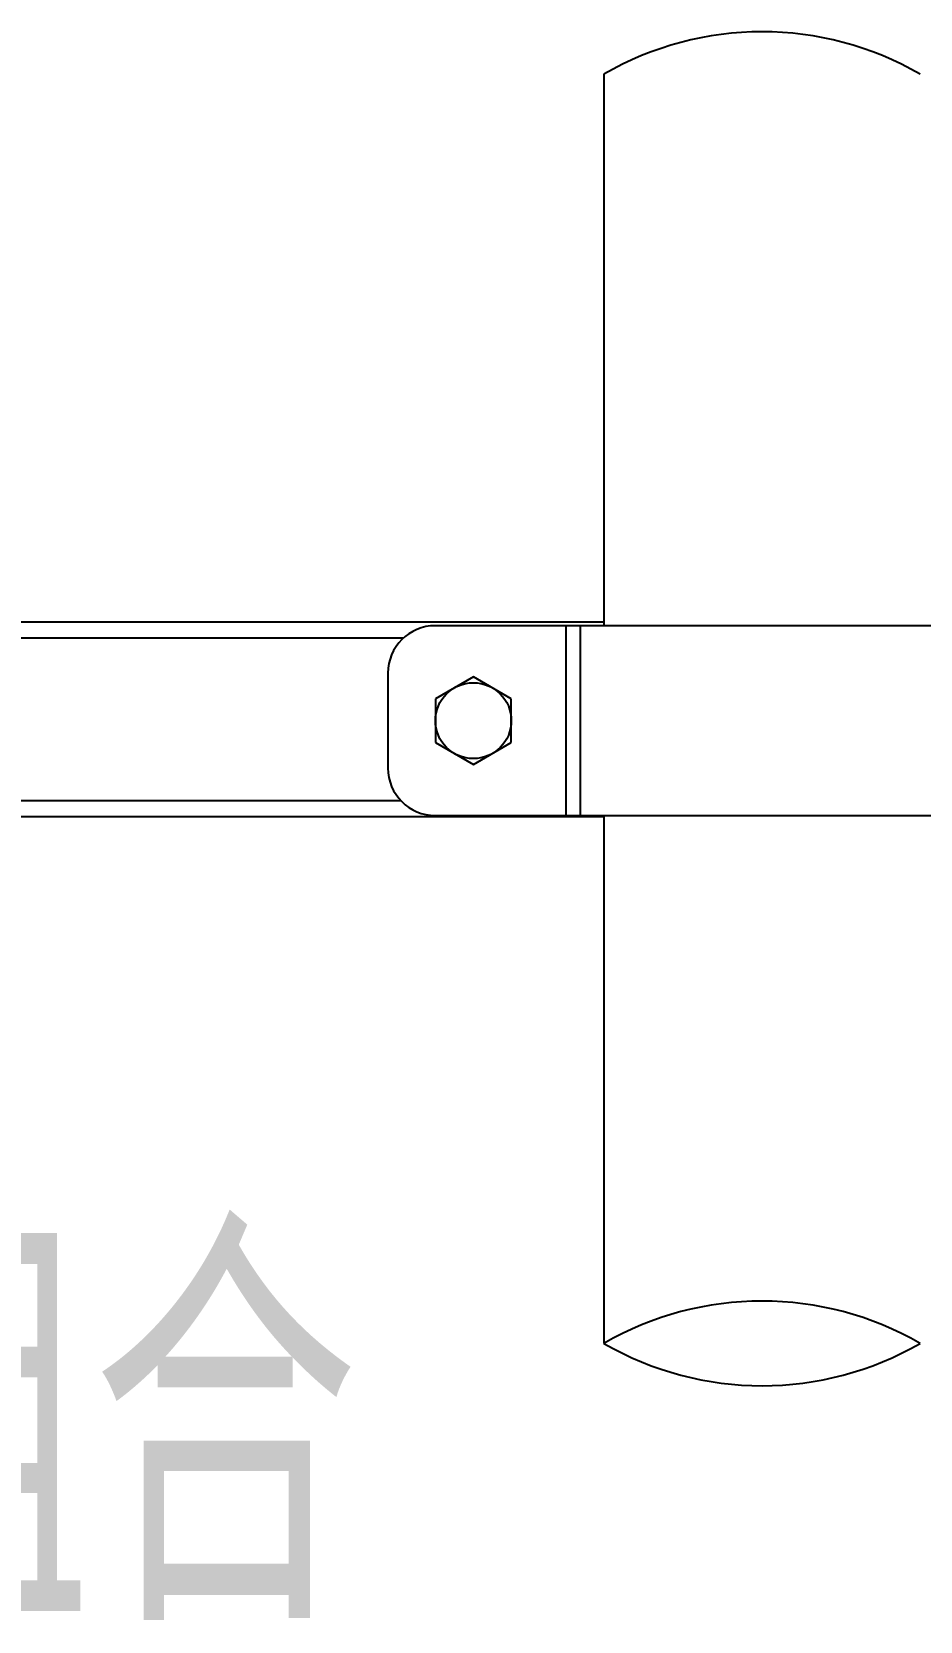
# Model space of a CAD drawing. Extents: x -427546 to -314919, y 698702 to 968782.
# Drawn here: x -408521 to -407565, y 888990 to 890702 of the extents above; entities that cross this region are included whole.
import ezdxf

# ---------------------------------------------------------------- set-up
doc = ezdxf.new("R2010")
doc.units = 0
doc.header["$LTSCALE"] = 1000
doc.header["$MEASUREMENT"] = 0
doc.layers.get('0').update_dxf_attribs({"linetype": 'CONTINUOUS'})
doc.styles.get("Standard").update_dxf_attribs({"font": 'GBENOR', "bigfont": 'GBCBIG'})

msp = doc.modelspace()

# ---------------------------------------------------------------- linework, layer by layer
for p, q in [((-407905.3, 890656.5), (-407905.3, 890062.4)), ((-407905.3, 890066.3), (-409028.5, 890066.3)), ((-407042.6, 890062.4), (-408086.8, 890062.4)), ((-407946.2, 890062.4), (-407946.2, 889857.9)), ((-407930.9, 890062.4), (-407930.9, 889857.9)), ((-408121.3, 890049), (-409028.5, 890049)), ((-408137.9, 890011.3), (-408137.9, 889909)), ((-408045.9, 890007.4), (-408086.8, 889983.7)), ((-408005, 889983.7), (-408045.9, 890007.4)), ((-408086.8, 889983.7), (-408086.8, 889936.5)), ((-408005, 889936.5), (-408005, 889983.7)), ((-408086.8, 889936.5), (-408045.9, 889912.9)), ((-408045.9, 889912.9), (-408005, 889936.5)), ((-408123.9, 889873.9), (-409003.3, 889873.9)), ((-407905.3, 889856.5), (-409028.5, 889856.3)), ((-408086.8, 889857.9), (-407042.6, 889857.9)), ((-407905.3, 889857.9), (-407905.3, 889289.3))]:
    msp.add_line(p, q)
msp.add_circle((-408045.9, 889960.1), 40.9)
for centre, radius, start, end in [((-407735, 890361.5), 340.6, 60, 120), ((-408086.8, 890011.3), 51.1, 90, 180), ((-408086.8, 889909), 51.1, 180, 270), ((-407735, 888994.3), 340.6, 60, 120), ((-407735, 889584.3), 340.6, 240, 300)]:
    msp.add_arc(centre, radius, start, end)

# ---------------------------------------------------------------- texts
msp.add_text('水管组合', height=400, rotation=360).set_placement((-409321.2, 888990.5))

doc.saveas('drawing.dxf')
